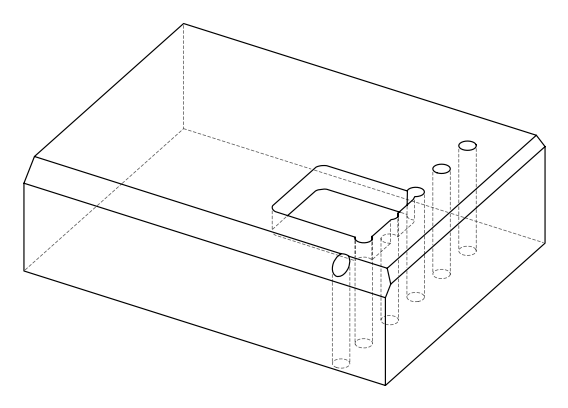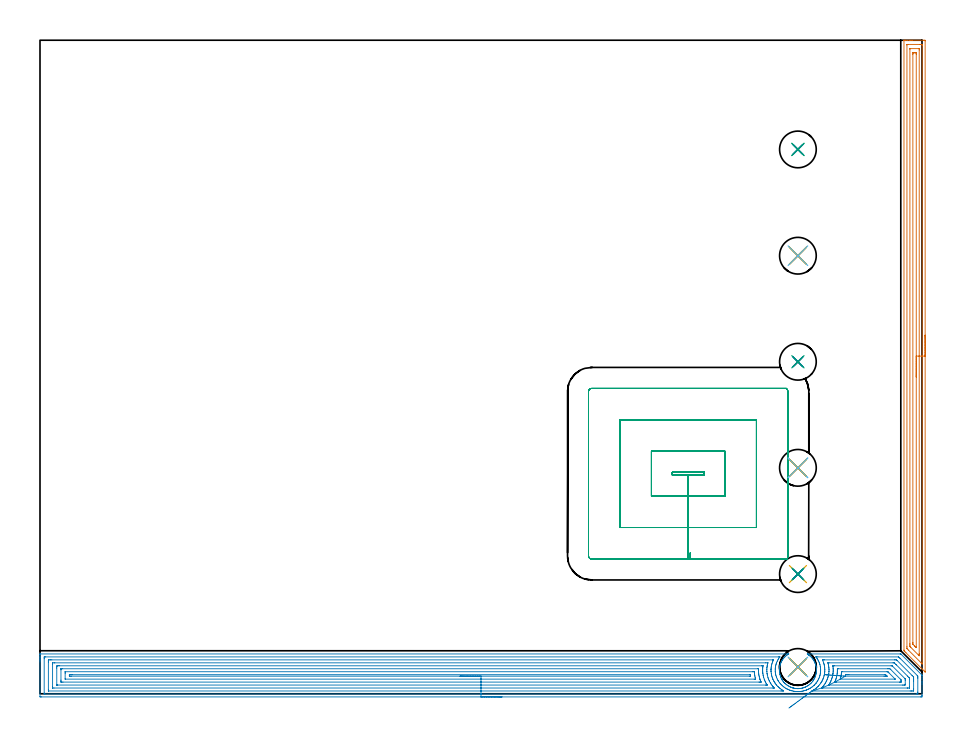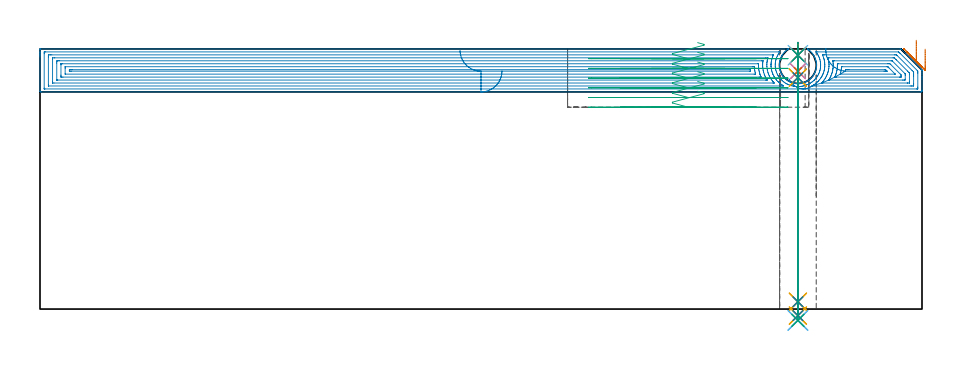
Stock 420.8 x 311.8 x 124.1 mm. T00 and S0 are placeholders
(PLAN: 27 operations, 20 tool changes, 53.7 min)
(1 AREA_MILL | FG_CHAMFER_SURFACE | UGT0205_001 | 9.71 min | 15663 mm3)
(2 AREA_MILL_1 | FG_CHAMFER_SURFACE_1 | UGT0205_001 | 26.56 min | 87676 mm3)
(3 MILL_OPEN_POCKET | POCKET_OPEN | UGT0201_136 | Follow Part, ap 5, ae 75% | 10.06 min | 321512 mm3)
(4 SPOT_DRILL | STEP1HOLE | NXT0321_9005460120000 | 0.05 min | 8 mm3)
(5 SPOT_DRILL_1 | STEP1HOLE_1 | NXT0321_9005460120000 | 0.05 min | 83 mm3)
(6 SPOT_DRILL_2 | STEP1HOLE_2 | NXT0321_9005460120000 | 0.05 min | 16 mm3)
(7 SPOT_DRILL_3 | STEP1HOLE_3 | NXT0321_9005460120000 | 0.05 min | 163 mm3)
(8 SPOT_DRILL_4 | STEP1HOLE_4 | NXT0321_9005460120000 | 0.05 min | 197 mm3)
(9 SPOT_DRILL_5 | STEP1HOLE_5 | NXT0321_9005460120000 | 0.05 min | 167 mm3)
(10 DRILL_BLIND_HOLE_INTO_CENTER | STEP1HOLE | UGT0301_191 | 0.05 min | 90 mm3)
(11 GUN_DRILL_THROUGH_HOLE | STEP1HOLE | UGT0307_003 | 0.6 min | 4380 mm3)
(12 SPADE_DRILL_TO_ENLARGE_THROUGH_HOLE | STEP1HOLE | UGT0306_008 | 0.53 min | 23584 mm3)
(13 DRILL_BLIND_HOLE_INTO_CENTER_1 | STEP1HOLE_1 | UGT0301_191 | 0.05 min | 73 mm3)
(14 GUN_DRILL_THROUGH_HOLE_1 | STEP1HOLE_1 | UGT0307_003 | 0.6 min | 3901 mm3)
(15 SPADE_DRILL_TO_ENLARGE_THROUGH_HOLE_1 | STEP1HOLE_1 | UGT0306_008 | 0.53 min | 22471 mm3)
(16 DRILL_BLIND_HOLE_INTO_CENTER_2 | STEP1HOLE_2 | UGT0301_191 | 0.05 min | 0 mm3)
(17 GUN_DRILL_THROUGH_HOLE_2 | STEP1HOLE_2 | UGT0307_003 | 0.6 min | 3655 mm3)
(18 SPADE_DRILL_TO_ENLARGE_THROUGH_HOLE_2 | STEP1HOLE_2 | UGT0306_008 | 0.53 min | 20428 mm3)
(19 DRILL_BLIND_HOLE_INTO_CENTER_3 | STEP1HOLE_3 | UGT0301_191 | 0.05 min | 276 mm3)
(20 GUN_DRILL_THROUGH_HOLE_3 | STEP1HOLE_3 | UGT0307_003 | 0.6 min | 4365 mm3)
(21 SPADE_DRILL_TO_ENLARGE_THROUGH_HOLE_3 | STEP1HOLE_3 | UGT0306_008 | 0.53 min | 23784 mm3)
(22 DRILL_BLIND_HOLE_INTO_CENTER_4 | STEP1HOLE_4 | UGT0301_191 | 0.05 min | 275 mm3)
(23 GUN_DRILL_THROUGH_HOLE_4 | STEP1HOLE_4 | UGT0307_003 | 0.6 min | 4363 mm3)
(24 SPADE_DRILL_TO_ENLARGE_THROUGH_HOLE_4 | STEP1HOLE_4 | UGT0306_008 | 0.53 min | 24963 mm3)
(25 DRILL_BLIND_HOLE_INTO_CENTER_5 | STEP1HOLE_5 | UGT0301_191 | 0.05 min | 276 mm3)
(26 GUN_DRILL_THROUGH_HOLE_5 | STEP1HOLE_5 | UGT0307_003 | 0.6 min | 4384 mm3)
(27 SPADE_DRILL_TO_ENLARGE_THROUGH_HOLE_5 | STEP1HOLE_5 | UGT0306_008 | 0.53 min | 24935 mm3)
(TOOL UGT0205_001 | Chamfer Mill 20 x 3 x 45 deg. | D20 FL50 Z2)
(TOOL UGT0201_136 | Carbide End Mill 20.0 | D20 FL30 Z4)
(TOOL NXT0321_9005460120000 | NC Spot Drill, 142deg, 12mm, Carbide, Uncoated | D12 PA142 FL30 Z2)
(TOOL UGT0301_191 | Twist Drill 7.1 mm | D7.1 PA118 FL66 Z2)
(TOOL UGT0307_003 | Gun Drill 7 mm | D7 PA130 FL24 Z1)
(TOOL UGT0306_008 | Spade Drill 17.5mm | D17.5 PA132 FL10 Z2)
(OP 1 AREA_MILL)
G17 G21 G94 G90
T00 M6
G54
G17 G0 G90 X422.3 Y171.1 S1061 M3
G43 Z134.1 H0
Z124.
G94 G1 Y171.062 Z123.128 F250.
Y170.948 Z122.264
Y170.759 Z121.412
Y170.497 Z120.58
Y170.163 Z119.774
Y169.76 Z119.
Y169.292 Z118.264
Y168.761 Z117.572
Y168.171 Z116.929
Y167.528 Z116.34
Y166.836 Z115.809
Y166.1 Z115.34
Y165.326 Z114.937
Y164.52 Z114.603
Y163.688 Z114.341
Y162.837 Z114.152
Y161.972 Z114.038
Y161.1 Z114.
Y10.525
X422.295 Y10.423 Z114.003
X422.293 Y10.418 Z114.005
X422.277 Y10.423 Z114.021
X420.844 Y11.856 Z115.455
X413.09 Y19.609 Z123.208
X413.046 Y19.654 Z123.253
X412.837 Y19.863 Z123.462
X412.338 Y20.361 Z123.958
X412.205 Y20.497 Z124.091
X412.2 Y20.845 Z124.1
X412.202 Y311.627 Z124.098
X412.2 Y311.711 Z124.095
X412.207 Y311.79 Z124.084
X412.235 Y311.797 Z124.056
X412.256 Y311.8 Z124.035
X412.651 Z123.649
X413. Z123.299
X413.684 Z122.611
X414.917 Z121.38
X415.467 Z120.828
X416.084 Z120.212
X421.708 Z114.59
X421.984 Y311.798 Z114.313
X422.292 Y311.79 Z114.006
X422.299 Y311.482 Z113.999
X422.3 Y161.1 Z114.
X420.886 Z115.414
Y14.522
X420.885 Y14.452 Z115.415
X420.881 Y14.313 Z115.419
X420.879 Y14.282 Z115.421
X420.877 Y14.283 Z115.423
X420.854 Y14.3 Z115.446
X420.816 Y14.335 Z115.484
X414.305 Y20.845 Z121.995
X413.684 Y21.474 Z122.616
X413.623 Y21.539 Z122.677
X413.617 Y21.669 Z122.683
X413.615 Y21.738 Z122.685
Y21.808
X413.614 Y22.632 Z122.686
X413.617 Y309.531 Z122.683
X413.619 Y309.666 Z122.681
X413.623 Y309.755 Z122.677
X413.627 Y309.792 Z122.673
X413.634 Y309.793 Z122.666
X413.684 Y309.796 Z122.616
X414.172 Y309.8 Z122.128
X419.925 Z116.375
X420.414 Y309.798 Z115.886
X420.816 Y309.792 Z115.484
X420.867 Y309.79 Z115.433
X420.879 Y309.604 Z115.421
X420.884 Y309.465 Z115.416
X420.885 Y309.395 Z115.415
X420.886 Y161.1 Z115.414
X419.471 Z116.829
Y19.058
X419.47 Y18.62 Z116.83
X419.466 Y18.165 Z116.834
X419.465 Y18.148 Z116.835
X419.44 Y18.165 Z116.86
X419.033 Y18.567 Z117.267
X415.467 Y22.133 Z120.833
X415.219 Y22.384 Z121.081
X415.095 Y22.512 Z121.205
X415.037 Y22.574 Z121.263
X415.035 Y22.632 Z121.265
X415.031 Y23.069 Z121.269
X415.029 Y23.525 Z121.271
X415.028 Y23.964 Z121.272
X415.031 Y307.609 Z121.269
X415.033 Y307.718 Z121.267
X415.035 Y307.771 Z121.265
X415.037 Y307.79 Z121.263
X415.085 Y307.793 Z121.215
X415.277 Y307.799 Z121.023
X419.224 Z117.076
X419.351 Y307.796 Z116.949
X419.452 Y307.79 Z116.848
X419.466 Y307.786 Z116.834
X419.468 Y307.779 Z116.832
X419.47 Y307.755 Z116.83
X419.471 Y307.609 Z116.829
X419.472 Y307.169 Z116.828
X419.471 Y161.1 Z116.829
X418.057 Z118.243
Y22.278
X418.055 Y22.101 Z118.245
X418.053 Y22.015 Z118.247
X418.052 Y22.009 Z118.248
X418.038 Y22.018 Z118.262
X418.003 Y22.05 Z118.297
X417.417 Y22.632 Z118.883
X417.25 Y22.8 Z119.05
X416.534 Y23.525 Z119.766
X416.45 Y23.631 Z119.85
X416.447 Y23.728 Z119.853
X416.445 Y23.93 Z119.855
X416.443 Y24.334 Z119.857
Y24.418
X416.445 Y304.929 Z119.855
X416.45 Y305.73 Z119.85
X416.451 Y305.781 Z119.849
X416.49 Y305.79 Z119.81
X416.598 Y305.794 Z119.702
X416.815 Y305.798 Z119.485
X417.272 Y305.8 Z119.028
X417.694 Y305.798 Z118.606
X417.905 Y305.794 Z118.395
X418.01 Y305.79 Z118.29
X418.051 Y305.785 Z118.249
X418.057 Y304.929 Z118.243
Y161.1
Y160.229 Z118.281
Y159.364 Z118.395
Y158.512 Z118.583
Y157.68 Z118.846
Y156.874 Z119.18
Y156.1 Z119.582
Y155.364 Z120.051
Y154.672 Z120.582
Y154.029 Z121.172
Y153.44 Z121.815
Y152.909 Z122.507
Y152.44 Z123.243
Y152.037 Z124.017
Y151.703 Z124.823
Y151.441 Z125.655
Y151.252 Z126.506
Y151.138 Z127.371
Y151.1 Z128.243
G0 Z134.1
M5
M2
(OP 2 AREA_MILL_1)
G17 G21 G94 G90
T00 M6
G54
G17 G0 G90 X220.4 Y-1.5 S1061 M3
G43 Z134.1 H0
Z113.6
G94 G1 X220.362 Z112.728 F250.
X220.248 Z111.863
X220.059 Z111.012
X219.797 Z110.18
X219.463 Z109.374
X219.06 Z108.6
X218.591 Z107.864
X218.06 Z107.172
X217.471 Z106.529
X216.828 Z105.94
X216.136 Z105.408
X215.4 Z104.94
X214.626 Z104.537
X213.82 Z104.203
X212.988 Z103.941
X212.136 Z103.752
X211.272 Z103.638
X210.4 Z103.6
X0.609
X0.225 Y-1.496 Z103.603
X0.01 Y-1.492 Z103.606
X0. Y-1.272 Z103.825
Y15.23 Z120.325
Y15.834 Z120.929
Y16.397 Z121.494
Y16.72 Z121.816
Y17.282 Z122.378
Y17.606 Z122.7
Y18.629 Z123.728
X0.008 Y18.977 Z124.068
X0.01 Y18.997 Z124.088
X0.163 Y19. Z124.1
X356.807
X357.181 Y18.996 Z124.096
X357.212 Y18.994 Z124.094
X357.005 Y18.862 Z123.962
X356.637 Y18.625 Z123.725
X356.291 Y18.377 Z123.477
X356.043 Y18.184 Z123.284
X355.695 Y17.888 Z122.988
X355.392 Y17.6 Z122.7
X355.103 Y17.302 Z122.402
X354.8 Y16.959 Z122.059
X354.392 Y16.421 Z121.521
X354.14 Y16.05 Z121.15
X353.906 Y15.672 Z120.772
X353.835 Y15.539 Z120.639
X353.618 Y15.102 Z120.202
X353.42 Y14.658 Z119.758
X353.253 Y14.219 Z119.319
X353.109 Y13.776 Z118.876
X353.012 Y13.431 Z118.531
X352.903 Y12.895 Z117.995
X352.833 Y12.455 Z117.555
X352.786 Y12.013 Z117.113
X352.762 Y11.572 Z116.672
X352.759 Y11.132 Z116.232
X352.779 Y10.69 Z115.79
X352.825 Y10.25 Z115.35
X352.971 Y9.368 Z114.468
X353.012 Y9.169 Z114.269
X353.219 Y8.487 Z113.587
X353.378 Y8.043 Z113.143
X353.564 Y7.605 Z112.705
X353.663 Y7.402 Z112.502
X353.729 Y7.265 Z112.363
X353.88 Y6.979 Z112.075
X353.906 Y6.929 Z112.026
X354.03 Y6.725 Z111.823
X354.129 Y6.574 Z111.674
X354.144 Y6.551 Z111.65
X354.155 Y6.536 Z111.633
X354.167 Y6.517 Z111.615
X354.201 Y6.464 Z111.564
X354.324 Y6.279 Z111.376
X354.459 Y6.093 Z111.189
X354.575 Y5.931 Z111.029
X354.639 Y5.843 Z110.942
X354.764 Y5.684 Z110.784
X354.8 Y5.639 Z110.739
X355.022 Y5.391 Z110.491
X355.108 Y5.295 Z110.394
X355.193 Y5.208 Z110.304
X355.429 Y4.962 Z110.059
X355.617 Y4.787 Z109.883
X355.695 Y4.714 Z109.811
X356.086 Y4.388 Z109.487
X356.488 Y4.08 Z109.178
X356.589 Y4.01 Z109.109
X356.749 Y3.908 Z109.008
X357.031 Y3.73 Z108.83
X357.483 Y3.475 Z108.573
X357.7 Y3.37 Z108.466
X358.047 Y3.198 Z108.297
X358.211 Y3.128 Z108.227
X358.327 Y3.082 Z108.182
X358.377 Y3.062 Z108.162
X358.643 Y2.969 Z108.068
X358.822 Y2.907 Z108.005
X359.039 Y2.842 Z107.937
X359.259 Y2.772 Z107.872
X359.271 Y2.769 Z107.869
X359.485 Y2.719 Z107.812
X359.717 Y2.661 Z107.757
X359.969 Y2.612 Z107.709
X360.165 Y2.574 Z107.672
X360.612 Y2.512 Z107.611
X360.911 Y2.485 Z107.584
X361.059 Y2.472 Z107.57
X361.271 Y2.463 Z107.56
X361.31 Y2.461 Z107.558
X361.394 Y2.459 Z107.552
X361.442 Y2.46 Z107.549
X361.661 Z107.547
X361.835 Y2.457 Z107.553
X361.953 Y2.462 Z107.557
X362.163 Y2.48 Z107.571
X362.401 Y2.496 Z107.592
X362.709 Y2.531 Z107.629
X362.847 Y2.547 Z107.645
X362.873 Y2.551 Z107.65
X363.056 Y2.584 Z107.678
X363.295 Y2.623 Z107.721
X363.719 Y2.715 Z107.815
X363.742 Y2.72 Z107.82
X364.19 Y2.845 Z107.945
X364.395 Y2.917 Z108.01
X364.607 Y2.987 Z108.082
X364.636 Y2.996 Z108.092
X364.842 Y3.078 Z108.173
X365.006 Y3.141 Z108.239
X365.151 Y3.198 Z108.297
X365.53 Y3.378 Z108.477
X365.734 Y3.489 Z108.586
X365.981 Y3.621 Z108.72
X366.424 Y3.886 Z108.986
X366.707 Y4.079 Z109.179
X367.017 Y4.322 Z109.42
X367.153 Y4.427 Z109.526
X367.318 Y4.556 Z109.655
X367.765 Y4.961 Z110.06
X367.966 Y5.17 Z110.269
X368.212 Y5.425 Z110.525
X368.558 Y5.843 Z110.942
X368.744 Y6.093 Z111.191
X368.841 Y6.224 Z111.323
X369.106 Y6.615 Z111.714
X369.171 Y6.724 Z111.824
X369.413 Y7.161 Z112.261
X369.634 Y7.605 Z112.705
X369.822 Y8.043 Z113.143
X369.989 Y8.487 Z113.587
X370. Y8.52 Z113.62
X370.225 Y9.368 Z114.468
X370.315 Y9.808 Z114.908
X370.379 Y10.25 Z115.35
X370.421 Y10.69 Z115.79
X370.441 Y11.132 Z116.232
X370.438 Y11.573 Z116.673
X370.414 Y12.013 Z117.113
X370.367 Y12.455 Z117.555
X370.298 Y12.895 Z117.995
X370.206 Y13.337 Z118.437
X370.092 Y13.776 Z118.876
X370. Y14.08 Z119.18
X369.896 Y14.37 Z119.47
X369.782 Y14.658 Z119.758
X369.582 Y15.102 Z120.202
X369.359 Y15.539 Z120.639
X369.106 Y15.985 Z121.085
X368.962 Y16.204 Z121.304
X368.812 Y16.421 Z121.521
X368.52 Y16.804 Z121.904
X368.212 Y17.178 Z122.278
X368.099 Y17.302 Z122.402
X367.716 Y17.684 Z122.784
X367.318 Y18.05 Z123.15
X367.16 Y18.184 Z123.284
X366.871 Y18.407 Z123.507
X366.774 Y18.478 Z123.578
X366.647 Y18.566 Z123.666
X366.424 Y18.717 Z123.817
X366.395 Y18.735 Z123.835
X366.181 Y18.871 Z123.971
X366.11 Y18.92 Z124.018
X366.079 Y18.943 Z124.04
X366.086 Y18.995 Z124.091
X366.181 Y19. Z124.1
X410.371
X410.695 Y18.998 Z124.086
X410.758 Y18.943 Z124.042
X420.656 Y9.045 Z114.142
X420.786 Y8.914 Z114.011
X420.799 Y8.895 Z113.991
X420.8 Y8.729 Z113.828
Y8.581 Z113.681
Y7.625 Z112.725
Y6.979 Z112.075
Y5.77 Z110.867
Y5.208 Z110.302
Y4.603 Z109.699
Y-0.71 Z104.387
X420.797 Y-0.991 Z104.106
X420.791 Y-1.492 Z103.606
X420.698 Y-1.494 Z103.604
X420.191 Y-1.5 Z103.6
X210.4
Y-0.086 Z105.014
X2.395
X2.173 Y-0.085 Z105.015
X2.072 Y-0.083 Z105.017
X2.024 Y-0.079 Z105.021
X2.01 Y-0.077 Z105.023
X2.008 Y-0.06 Z105.04
X2.003 Y0.044 Z105.144
X2. Y0.286 Z105.386
X2.001 Y16.72 Z121.82
X2.002 Y17.109 Z122.209
X2.01 Y17.503 Z122.603
X2.022 Y17.579 Z122.679
X2.068 Y17.581 Z122.681
X2.177 Y17.584 Z122.684
X2.395 Y17.586 Z122.686
X2.415
X352.364
X352.766 Y17.582 Z122.682
X352.965 Y17.579 Z122.679
X352.988 Y17.575 Z122.675
X352.979 Y17.558 Z122.658
X352.957 Y17.526 Z122.626
X352.363 Y16.7 Z121.8
X352.343 Y16.671 Z121.771
X352.031 Y16.145 Z121.245
X351.872 Y15.834 Z120.934
X351.733 Y15.554 Z120.654
X351.451 Y14.925 Z120.025
X351.23 Y14.282 Z119.382
X351.161 Y14.063 Z119.163
X351.034 Y13.591 Z118.691
X350.95 Y13.178 Z118.278
X350.893 Y12.846 Z117.946
X350.82 Y12.292 Z117.392
X350.797 Y12.055 Z117.155
X350.771 Y11.407 Z116.507
X350.784 Y10.745 Z115.845
X350.799 Y10.521 Z115.621
X350.825 Y10.256 Z115.356
X350.921 Y9.636 Z114.736
X350.994 Y9.203 Z114.303
X351.104 Y8.75 Z113.85
X351.342 Y7.972 Z113.072
X351.38 Y7.864 Z112.964
X351.451 Y7.672 Z112.772
X351.764 Y6.979 Z112.079
X352.081 Y6.354 Z111.454
X352.244 Y6.093 Z111.193
X352.343 Y5.94 Z111.04
X352.862 Y5.208 Z110.308
X353.236 Y4.755 Z109.855
X353.636 Y4.322 Z109.422
X354.129 Y3.843 Z108.943
X354.619 Y3.437 Z108.537
X355.022 Y3.128 Z108.228
X355.368 Y2.893 Z107.993
X355.914 Y2.551 Z107.651
X356.309 Y2.338 Z107.438
X356.53 Y2.226 Z107.326
X356.807 Y2.089 Z107.189
X356.98 Y2.009 Z107.109
X357.101 Y1.957 Z107.057
X357.7 Y1.722 Z106.822
X357.724 Y1.713 Z106.813
X357.863 Y1.666 Z106.766
X358.593 Y1.446 Z106.546
X358.888 Y1.373 Z106.473
X359.485 Y1.245 Z106.345
X359.992 Y1.163 Z106.263
X360.378 Y1.114 Z106.214
X360.984 Y1.065 Z106.165
X361.271 Y1.051 Z106.151
X361.893 Y1.048 Z106.148
X362.163 Y1.06 Z106.16
X362.728 Y1.106 Z106.206
X363.056 Y1.144 Z106.244
X363.514 Y1.212 Z106.312
X363.949 Y1.292 Z106.392
X364.257 Y1.36 Z106.46
X364.842 Y1.513 Z106.613
X364.961 Y1.547 Z106.647
X365.334 Y1.666 Z106.766
X365.673 Y1.787 Z106.887
X365.734 Y1.811 Z106.911
X366.26 Y2.029 Z107.129
X366.627 Y2.203 Z107.303
X366.857 Y2.323 Z107.423
X367.275 Y2.551 Z107.651
X367.52 Y2.698 Z107.798
X367.973 Y2.987 Z108.087
X368.413 Y3.307 Z108.407
X368.486 Y3.363 Z108.463
X368.578 Y3.437 Z108.537
X368.972 Y3.767 Z108.867
X369.305 Y4.064 Z109.164
X369.437 Y4.192 Z109.292
X369.564 Y4.322 Z109.422
X369.868 Y4.645 Z109.745
X370.198 Y5.026 Z110.126
X370.279 Y5.127 Z110.227
X370.34 Y5.208 Z110.308
X370.654 Y5.641 Z110.741
X370.958 Y6.093 Z111.193
X371.009 Y6.174 Z111.274
X371.091 Y6.314 Z111.414
X371.32 Y6.752 Z111.852
X371.432 Y6.979 Z112.079
X371.606 Y7.354 Z112.454
X371.818 Y7.864 Z112.964
X371.864 Y7.983 Z113.083
X371.983 Y8.329 Z113.429
X372.072 Y8.663 Z113.763
X372.093 Y8.75 Z113.85
X372.239 Y9.382 Z114.482
X372.29 Y9.636 Z114.736
X372.364 Y10.144 Z115.244
X372.399 Y10.521 Z115.621
X372.424 Y10.969 Z116.069
X372.429 Y11.407 Z116.507
X372.414 Y11.865 Z116.965
X372.38 Y12.292 Z117.392
X372.309 Y12.855 Z117.955
X372.251 Y13.178 Z118.278
X372.072 Y13.976 Z119.076
X372.047 Y14.063 Z119.163
X371.983 Y14.28 Z119.38
X371.733 Y14.949 Z120.049
X371.555 Y15.374 Z120.474
X371.329 Y15.834 Z120.934
X371.248 Y15.991 Z121.091
X371.091 Y16.279 Z121.379
X370.818 Y16.72 Z121.82
X370.568 Y17.083 Z122.183
X370.198 Y17.578 Z122.678
Y17.581 Z122.681
X370.22 Y17.583 Z122.683
X371.091 Y17.586 Z122.686
X409.498 Y17.585 Z122.685
X409.607 Y17.581 Z122.681
X409.656 Y17.579 Z122.679
X409.869 Y17.372 Z122.472
X410.207 Y17.041 Z122.141
X410.371 Y16.88 Z121.98
X410.53 Y16.72 Z121.82
X418.499 Y8.75 Z113.85
X418.591 Y8.655 Z113.755
X418.767 Y8.471 Z113.571
X418.79 Y8.368 Z113.468
X418.796 Y7.864 Z112.964
X418.8 Y7.473 Z112.573
X418.799 Y0.78 Z105.88
X418.798 Y0.391 Z105.491
X418.79 Y-0.003 Z105.097
X418.778 Y-0.079 Z105.021
X418.732 Y-0.081 Z105.019
X418.623 Y-0.084 Z105.016
X418.405 Y-0.086 Z105.014
X418.385
X210.4
Y1.328 Z106.428
X4.18 Y1.329 Z106.429
X4.067 Y1.331 Z106.431
X4.027 Y1.333 Z106.433
X4.012 Y1.334 Z106.434
X4.009 Y1.368 Z106.468
X4.004 Y1.487 Z106.587
X4.001 Y1.666 Z106.766
X4. Y1.844 Z106.944
Y15.127 Z120.227
X4.003 Y15.834 Z120.934
X4.006 Y16.007 Z121.107
X4.02 Y16.164 Z121.264
X4.18 Y16.166 Z121.266
X4.734 Y16.17 Z121.27
X5.073 Y16.171 Z121.271
X5.626
X349.665
X349.778 Y16.17 Z121.27
X349.868 Y16.167 Z121.267
X349.886 Y16.166 Z121.266
X349.865 Y16.104 Z121.204
X349.817 Y15.987 Z121.087
X349.753 Y15.834 Z120.934
X349.665 Y15.632 Z120.732
X349.472 Y15.14 Z120.24
X349.403 Y14.949 Z120.049
X349.244 Y14.481 Z119.581
X349.125 Y14.063 Z119.163
X349.053 Y13.785 Z118.885
X348.931 Y13.178 Z118.278
X348.907 Y13.044 Z118.144
X348.807 Y12.292 Z117.392
X348.804 Y12.261 Z117.361
X348.773 Y11.713 Z116.813
X348.761 Y11.418 Z116.518
Y11.407 Z116.507
X348.773 Y10.876 Z115.976
X348.789 Y10.521 Z115.621
X348.791 Y10.503 Z115.603
X348.905 Y9.636 Z114.736
X348.927 Y9.482 Z114.582
X349. Y9.086 Z114.186
X349.075 Y8.75 Z113.85
X349.177 Y8.349 Z113.449
X349.334 Y7.864 Z112.964
X349.443 Y7.538 Z112.638
X349.654 Y6.99 Z112.09
X349.665 Y6.964 Z112.064
X349.95 Y6.369 Z111.469
X350.093 Y6.093 Z111.193
X350.256 Y5.788 Z110.888
X350.558 Y5.301 Z110.401
X350.621 Y5.208 Z110.308
X350.762 Y5.005 Z110.105
X351.148 Y4.48 Z109.58
X351.274 Y4.322 Z109.422
X351.451 Y4.111 Z109.211
X352.074 Y3.437 Z108.537
X352.343 Y3.174 Z108.274
X352.671 Y2.873 Z107.973
X353.056 Y2.551 Z107.651
X353.236 Y2.409 Z107.509
X353.81 Y1.982 Z107.082
X354.129 Y1.774 Z106.874
X354.295 Y1.666 Z106.766
X354.784 Y1.335 Z106.435
X354.466 Y1.331 Z106.431
X354.129 Y1.33 Z106.43
X353.576 Y1.329 Z106.429
X210.4 Y1.328 Z106.428
Y2.743 Z107.843
X6.665
X6.101 Y2.748 Z107.848
X6.04 Y2.75 Z107.85
X6.01 Y2.756 Z107.856
X6.008 Y2.801 Z107.901
X6.004 Y3.001 Z108.101
X6. Y3.402 Z108.502
Y14.063 Z119.163
X6.004 Y14.489 Z119.589
X6.008 Y14.702 Z119.802
X6.01 Y14.748 Z119.848
X6.06 Y14.751 Z119.851
X6.162 Y14.754 Z119.854
X6.858 Y14.757 Z119.857
X7.052
X346.288
X346.987 Y14.756 Z119.856
X347.184 Y14.754 Z119.854
X347.248 Y14.75 Z119.85
X347.261 Y14.745 Z119.845
Y14.739 Z119.839
X347.251 Y14.687 Z119.787
X347.086 Y14.063 Z119.163
X347.066 Y13.985 Z119.085
X346.987 Y13.593 Z118.693
X346.923 Y13.241 Z118.341
X346.914 Y13.178 Z118.278
X346.824 Y12.454 Z117.554
X346.811 Y12.292 Z117.392
X346.774 Y11.618 Z116.718
X346.771 Y11.407 Z116.507
X346.784 Y10.722 Z115.822
X346.798 Y10.521 Z115.621
X346.881 Y9.74 Z114.84
X346.896 Y9.636 Z114.736
X346.987 Y9.023 Z114.123
X347.043 Y8.75 Z113.85
X347.058 Y8.68 Z113.78
X347.285 Y7.864 Z112.964
X347.417 Y7.438 Z112.538
X347.589 Y6.979 Z112.079
X347.88 Y6.277 Z111.377
X347.964 Y6.093 Z111.193
X348.037 Y5.938 Z111.038
X348.432 Y5.208 Z110.308
X348.773 Y4.67 Z109.77
X349.017 Y4.322 Z109.422
X349.29 Y3.944 Z109.044
X349.665 Y3.458 Z108.558
X349.683 Y3.437 Z108.537
X349.771 Y3.332 Z108.432
X350.034 Y3.034 Z108.134
X350.284 Y2.747 Z107.847
X350.276
X350.19 Y2.745 Z107.845
X350.015 Y2.743 Z107.843
X349.665
X210.4
Y4.157 Z109.257
X8.477
X8.144 Y4.16 Z109.26
X8.049 Y4.163 Z109.263
X8.009 Y4.166 Z109.266
X8.007 Y4.176 Z109.276
X8.003 Y4.231 Z109.331
X8.001 Y4.322 Z109.422
X8. Y12.292 Z117.392
X8.001 Y12.929 Z118.029
X8.006 Y13.178 Z118.278
X8.01 Y13.331 Z118.431
X8.311 Y13.338 Z118.438
X8.479 Y13.342 Z118.442
X8.644 Y13.343 Z118.443
X9.37
X344.309
X344.476 Y13.342 Z118.442
X344.809 Y13.338 Z118.438
X344.901 Y13.336 Z118.436
X344.914 Y13.329 Z118.429
X344.915 Y13.318 Z118.418
X344.912 Y13.264 Z118.364
X344.903 Y13.178 Z118.278
X344.842 Y12.649 Z117.749
X344.811 Y12.292 Z117.392
X344.783 Y11.821 Z116.921
X344.771 Y11.407 Z116.507
X344.778 Y10.941 Z116.041
X344.797 Y10.521 Z115.621
X344.848 Y9.986 Z115.086
X344.894 Y9.636 Z114.736
X344.99 Y8.96 Z114.06
X345.031 Y8.75 Z113.85
X345.202 Y8.006 Z113.106
X345.24 Y7.864 Z112.964
X345.254 Y7.812 Z112.912
X345.524 Y6.979 Z112.079
X345.707 Y6.477 Z111.577
X345.873 Y6.093 Z111.193
X346.094 Y5.592 Z110.692
X346.291 Y5.208 Z110.308
X346.503 Y4.802 Z109.902
X346.795 Y4.322 Z109.422
X346.851 Y4.227 Z109.327
X346.881 Y4.174 Z109.274
X346.884 Y4.167 Z109.267
X346.855 Y4.164 Z109.264
X346.761 Y4.161 Z109.261
X346.428 Y4.157 Z109.257
X346.261
X210.4
Y5.571 Z110.671
X10.955 Y5.572 Z110.672
X10.429 Y5.574 Z110.674
X10.056 Y5.578 Z110.678
X10.01 Y5.583 Z110.683
X10.004 Y5.629 Z110.729
X10.001 Y6.093 Z111.193
X10. Y6.519 Z111.619
Y11.407 Z116.507
X10.002 Y11.83 Z116.93
X10.007 Y11.893 Z116.993
X10.011 Y11.922 Z117.022
X10.035 Y11.924 Z117.024
X10.166 Y11.926 Z117.026
X10.429 Y11.928 Z117.028
X10.796 Y11.929 Z117.029
X342.523 Y11.928 Z117.028
X342.699 Y11.927 Z117.027
X342.761 Y11.924 Z117.024
X342.77 Y11.923 Z117.023
X342.773 Y11.891 Z116.991
X342.774 Y11.825 Z116.925
X342.772 Y11.651 Z116.751
X342.77 Y11.407 Z116.507
X342.771 Y11.161 Z116.261
X342.796 Y10.521 Z115.621
X342.818 Y10.229 Z115.329
X342.887 Y9.636 Z114.736
X342.939 Y9.223 Z114.323
X343.016 Y8.75 Z113.85
X343.146 Y8.133 Z113.233
X343.217 Y7.864 Z112.964
X343.416 Y7.139 Z112.239
X343.466 Y6.979 Z112.079
X343.49 Y6.906 Z112.006
X343.789 Y6.093 Z111.193
X343.879 Y5.866 Z110.966
X343.944 Y5.698 Z110.798
X343.984 Y5.591 Z110.691
X343.986 Y5.577 Z110.677
X343.976 Y5.575 Z110.675
X343.941 Y5.573 Z110.673
X343.416 Y5.571 Z110.671
X343.05
X210.4
Y6.985 Z112.085
X12.208 Y6.986 Z112.086
X12.01 Y6.994 Z112.094
X12.003 Y7.055 Z112.155
X12.001 Y7.074 Z112.174
X12. Y9.848 Z114.948
X12.003 Y10.061 Z115.161
X12.01 Y10.487 Z115.587
X12.016 Y10.509 Z115.609
X12.022 Y10.511 Z115.611
X12.049 Y10.513 Z115.613
X12.104 Y10.514 Z115.614
X12.215 Y10.515 Z115.615
X339.845
X340.738 Y10.513 Z115.613
X340.747 Y10.512 Z115.612
X340.777 Y10.49 Z115.59
X340.784 Y10.475 Z115.575
X340.875 Y9.636 Z114.736
X340.893 Y9.482 Z114.582
X341.005 Y8.75 Z113.85
X341.058 Y8.433 Z113.533
X341.188 Y7.864 Z112.964
X341.331 Y7.276 Z112.376
X341.391 Y6.992 Z112.092
X341.181 Y6.99 Z112.09
X340.738 Y6.985 Z112.085
X210.4
Y8.4 Z113.5
X14.893
X14.351 Y8.402 Z113.502
X14. Y8.407 Z113.507
Y8.75 Z113.85
Y9.093 Z114.193
X14.541 Y9.099 Z114.199
X14.893 Y9.1 Z114.2
X15.432
X338.776
X338.864 Y9.099 Z114.199
X338.907 Y9.097 Z114.197
X338.921 Y9.095 Z114.195
X338.953 Y8.973 Z114.073
X338.99 Y8.713 Z113.813
X338.997 Y8.661 Z113.761
X339.03 Y8.406 Z113.506
X338.953 Y8.404 Z113.504
X338.413 Y8.4 Z113.5
X210.4
X209.528 Z113.538
X208.663 Z113.651
X207.812 Z113.84
X206.98 Z114.103
X206.174 Z114.436
X205.4 Z114.839
X204.664 Z115.308
X203.972 Z115.839
X203.329 Z116.428
X202.74 Z117.072
X202.208 Z117.764
X201.74 Z118.5
X201.337 Z119.273
X201.003 Z120.079
X200.741 Z120.911
X200.552 Z121.763
X200.438 Z122.628
X200.4 Z123.5
G0 Z134.1
X357.329 Y-6.802
Z109.928
G1 X357.713 Y-6.518 Z109.198
X358.147 Y-6.198 Z108.513
X358.628 Y-5.843 Z107.877
X359.151 Y-5.457 Z107.295
X359.713 Y-5.042 Z106.773
X360.31 Y-4.602 Z106.313
X360.936 Y-4.14 Z105.92
X361.588 Y-3.659 Z105.596
X362.26 Y-3.163 Z105.344
X362.947 Y-2.656 Z105.165
X363.644 Y-2.141 Z105.062
X364.346 Y-1.624 Z105.035
X365.047 Y-1.106 Z105.083
X365.741 Y-0.594 Z105.208
X366.425 Y-0.089 Z105.407
X367.092 Y0.403 Z105.679
X367.737 Y0.879 Z106.023
X368.355 Y1.335 Z106.435
X368.389 Y1.36 Z106.46
X368.413 Y1.376 Z106.476
X368.594 Y1.485 Z106.585
X368.893 Y1.666 Z106.766
X369.144 Y1.826 Z106.926
X369.305 Y1.933 Z107.033
X370.141 Y2.551 Z107.651
X370.173 Y2.576 Z107.676
X370.198 Y2.596 Z107.696
X370.65 Y2.988 Z108.088
X371.091 Y3.39 Z108.49
X371.114 Y3.414 Z108.514
X371.136 Y3.437 Z108.537
X371.544 Y3.873 Z108.973
X371.934 Y4.322 Z109.422
X371.956 Y4.349 Z109.449
X371.983 Y4.383 Z109.483
X372.334 Y4.86 Z109.96
X372.578 Y5.208 Z110.308
X372.698 Y5.385 Z110.485
X372.876 Y5.665 Z110.765
X373.029 Y5.942 Z111.042
X373.108 Y6.093 Z111.193
X373.329 Y6.53 Z111.63
X373.535 Y6.979 Z112.079
X373.606 Y7.14 Z112.24
X373.769 Y7.536 Z112.636
X373.853 Y7.781 Z112.881
X373.879 Y7.864 Z112.964
X374.049 Y8.472 Z113.572
X374.118 Y8.75 Z113.85
X374.22 Y9.188 Z114.288
X374.301 Y9.636 Z114.736
X374.346 Y9.948 Z115.048
X374.401 Y10.521 Z115.621
X374.417 Y10.764 Z115.864
X374.429 Y11.407 Z116.507
X374.425 Y11.641 Z116.741
X374.383 Y12.292 Z117.392
X374.352 Y12.6 Z117.7
X374.266 Y13.178 Z118.278
X374.169 Y13.667 Z118.767
X374.07 Y14.063 Z119.163
X373.986 Y14.392 Z119.492
X373.828 Y14.89 Z119.99
X373.807 Y14.949 Z120.049
X373.769 Y15.054 Z120.154
X373.439 Y15.834 Z120.934
X373.348 Y16.043 Z121.143
X373.316 Y16.119 Z121.219
X373.302 Y16.16 Z121.26
X373.304 Y16.165 Z121.265
X373.317 Y16.167 Z121.267
X373.431 Y16.17 Z121.27
X373.769 Y16.171 Z121.271
X374.322
X407.693
X408.248 Y16.168 Z121.268
X408.585 Y16.164 Z121.264
X408.628 Y16.161 Z121.261
X408.676 Y16.117 Z121.217
X408.774 Y16.023 Z121.123
X408.966 Y15.834 Z120.934
X416.05 Y8.75 Z113.85
X416.62 Y8.176 Z113.276
X416.769 Y8.02 Z113.12
X416.79 Y7.864 Z112.964
X416.796 Y7.689 Z112.789
X416.8 Y6.979 Z112.079
Y6.8 Z111.9
Y6.093 Z111.193
Y2.372 Z107.472
X416.797 Y1.666 Z106.766
X416.794 Y1.493 Z106.593
X416.78 Y1.335 Z106.435
X416.62 Y1.334 Z106.434
X416.066 Y1.33 Z106.43
X415.727 Y1.329 Z106.429
X415.174 Y1.328 Z106.428
X368.752 Y1.329 Z106.429
X368.451 Y1.33 Z106.43
X368.355 Y1.335 Z106.435
X372.912 Y2.756 Z107.856
X373.218 Y3.098 Z108.198
X373.512 Y3.437 Z108.537
X373.629 Y3.575 Z108.675
X373.769 Y3.748 Z108.848
X374.015 Y4.078 Z109.178
X374.191 Y4.322 Z109.422
X374.382 Y4.6 Z109.7
X374.662 Y5.02 Z110.12
X374.732 Y5.138 Z110.238
X374.771 Y5.208 Z110.308
X375.04 Y5.718 Z110.818
X375.23 Y6.093 Z111.193
X375.334 Y6.312 Z111.412
X375.554 Y6.805 Z111.905
X375.604 Y6.93 Z112.03
X375.622 Y6.979 Z112.079
X375.836 Y7.586 Z112.686
X375.917 Y7.864 Z112.964
X376.031 Y8.278 Z113.378
X376.147 Y8.75 Z113.85
X376.201 Y8.994 Z114.094
X376.315 Y9.636 Z114.736
X376.333 Y9.749 Z114.849
X376.411 Y10.521 Z115.621
X376.413 Y10.555 Z115.655
X376.439 Y11.407 Z116.507
Y11.415 Z116.515
X376.393 Y12.292 Z117.392
X376.389 Y12.35 Z117.45
X376.28 Y13.178 Z118.278
X376.251 Y13.372 Z118.472
X376.099 Y14.063 Z119.163
X375.998 Y14.509 Z119.609
X375.945 Y14.741 Z119.841
X375.951 Y14.751 Z119.851
X375.967 Y14.753 Z119.853
X376.01 Y14.756 Z119.856
X376.097 Y14.757 Z119.857
X376.447
X406.994 Y14.756 Z119.856
X407.343 Y14.753 Z119.853
X407.516 Y14.75 Z119.85
X407.601 Y14.738 Z119.838
X407.693 Y14.653 Z119.753
X408.287 Y14.063 Z119.163
X408.585 Y13.766 Z118.866
X413.942 Y8.409 Z113.509
X414.482 Y7.864 Z112.964
X414.66 Y7.681 Z112.781
X414.79 Y7.543 Z112.643
X414.8 Y6.979 Z112.079
Y3.471 Z108.571
Y3.437 Z108.537
X414.796 Y3.011 Z108.111
X414.792 Y2.798 Z107.898
X414.79 Y2.751 Z107.851
X414.74 Y2.749 Z107.849
X414.638 Y2.746 Z107.846
X413.942 Y2.743 Z107.843
X413.748
X373.576
X373.15 Y2.744 Z107.844
X373.042 Y2.746 Z107.846
X372.945 Y2.75 Z107.85
X372.912 Y2.756 Z107.856
X376.33 Y4.162 Z109.262
X376.358 Y4.222 Z109.322
X376.413 Y4.322 Z109.422
X376.426 Y4.343 Z109.443
X376.447 Y4.378 Z109.478
X376.746 Y4.911 Z110.011
X376.905 Y5.208 Z110.308
X377.051 Y5.494 Z110.594
X377.338 Y6.093 Z111.193
X377.34 Y6.097 Z111.197
X377.59 Y6.731 Z111.831
X377.68 Y6.979 Z112.079
X377.819 Y7.389 Z112.489
X377.956 Y7.864 Z112.964
X378.015 Y8.08 Z113.18
X378.179 Y8.75 Z113.85
X378.189 Y8.793 Z113.893
X378.233 Y9.036 Z114.136
X378.317 Y9.552 Z114.652
X378.326 Y9.636 Z114.736
X378.397 Y10.358 Z115.458
X378.405 Y10.521 Z115.621
X378.429 Y11.211 Z116.311
Y11.407 Z116.507
X378.401 Y12.125 Z117.225
X378.386 Y12.292 Z117.392
X378.302 Y13.109 Z118.209
X378.295 Y13.178 Z118.278
X378.287 Y13.283 Z118.383
X378.284 Y13.33 Z118.43
X378.459 Y13.336 Z118.436
X378.792 Y13.341 Z118.441
X378.959 Y13.343 Z118.443
X406.074
X406.407 Y13.341 Z118.441
X406.502 Y13.339 Z118.439
X406.555 Y13.336 Z118.436
X406.567 Y13.326 Z118.426
X406.62 Y13.278 Z118.378
X406.724 Y13.178 Z118.278
X406.8 Y13.102 Z118.202
X412.54 Y7.36 Z112.46
X412.729 Y7.168 Z112.268
X412.773 Y7.119 Z112.219
X412.79 Y7.095 Z112.195
X412.793 Y7.07 Z112.17
X412.797 Y6.979 Z112.079
X412.8 Y6.34 Z111.44
X412.799 Y4.57 Z109.67
X412.794 Y4.322 Z109.422
X412.79 Y4.169 Z109.269
X412.489 Y4.161 Z109.261
X412.321 Y4.158 Z109.258
X412.156 Y4.157 Z109.257
X411.43
X376.447
X376.392 Y4.158 Z109.258
X376.348 Y4.161 Z109.261
X376.33 Y4.162 Z109.262
X379.218 Y5.587 Z110.687
X379.416 Y6.093 Z111.193
X379.581 Y6.527 Z111.627
X379.737 Y6.979 Z112.079
X379.805 Y7.19 Z112.29
X379.996 Y7.864 Z112.964
X380.001 Y7.881 Z112.981
X380.018 Y7.952 Z113.052
X380.166 Y8.603 Z113.703
X380.193 Y8.75 Z113.85
X380.293 Y9.363 Z114.463
X380.326 Y9.636 Z114.736
X380.38 Y10.162 Z115.262
X380.404 Y10.521 Z115.621
X380.423 Y11.005 Z116.105
X380.429 Y11.407 Z116.507
X380.422 Y11.891 Z116.991
X380.427 Y11.922 Z117.022
X380.451 Y11.924 Z117.024
X380.516 Y11.927 Z117.027
X380.648 Y11.928 Z117.028
X380.911 Y11.929 Z117.029
X404.488
X405.014 Y11.927 Z117.027
X405.385 Y11.925 Z117.025
X405.507 Y11.922 Z117.022
X405.76 Y11.683 Z116.783
X405.907 Y11.544 Z116.644
X410.472 Y6.979 Z112.079
X410.572 Y6.876 Z111.976
X410.763 Y6.677 Z111.777
X410.79 Y6.605 Z111.705
X410.796 Y6.557 Z111.657
X410.799 Y6.093 Z111.193
X410.798 Y5.67 Z110.77
X410.793 Y5.607 Z110.707
X410.789 Y5.578 Z110.678
X410.765 Y5.576 Z110.676
X410.634 Y5.574 Z110.674
X410.371 Y5.572 Z110.672
X410.004 Y5.571 Z110.671
X380.018
X379.651 Y5.572 Z110.672
X379.383 Y5.575 Z110.675
X379.301 Y5.578 Z110.678
X379.218 Y5.587 Z110.687
X381.795 Y6.988 Z112.088
X381.796 Y6.993 Z112.093
X381.979 Y7.69 Z112.79
X382.021 Y7.864 Z112.964
X382.144 Y8.412 Z113.512
X382.205 Y8.75 Z113.85
X382.274 Y9.169 Z114.269
X382.333 Y9.636 Z114.736
X382.37 Y9.959 Z115.059
X382.397 Y10.232 Z115.332
X382.415 Y10.398 Z115.498
X382.429 Y10.508 Z115.608
X382.475 Y10.51 Z115.61
X382.703 Y10.515 Z115.615
X404.122
X404.35 Y10.512 Z115.612
X404.459 Y10.509 Z115.609
X404.483 Y10.508 Z115.608
X404.547 Y10.448 Z115.548
X404.653 Y10.346 Z115.446
X405.014 Y9.988 Z115.088
X407.693 Y7.31 Z112.41
X407.89 Y7.108 Z112.208
X407.948 Y7.046 Z112.146
X407.996 Y6.992 Z112.092
X407.907 Y6.99 Z112.09
X407.693 Y6.985 Z112.085
X381.796 Y6.986 Z112.086
X381.795 Y6.988 Z112.088
X384.18 Y8.406 Z113.506
X384.185 Y8.445 Z113.545
X384.234 Y8.75 Z113.85
X384.271 Y8.959 Z114.059
X384.313 Y9.093 Z114.193
X384.482 Y9.095 Z114.195
X385.022 Y9.099 Z114.199
X385.374 Y9.1 Z114.2
X385.914
X402.876
X403.229 Y9.098 Z114.198
X403.346 Y9.096 Z114.196
X403.436 Y9.093 Z114.193
X403.51 Y9.032 Z114.132
X403.797 Y8.75 Z113.85
X404.122 Y8.425 Z113.525
X404.131 Y8.406 Z113.506
X404.122 Y8.405 Z113.505
X403.581 Y8.401 Z113.501
X403.229 Y8.4 Z113.5
X402.689 Y8.399 Z113.499
X384.364 Y8.4 Z113.5
X384.27 Y8.401 Z113.501
X384.208 Y8.404 Z113.504
X384.18 Y8.406 Z113.506
X383.316 Y8.467 Z113.605
X382.463 Y8.528 Z113.78
X381.629 Y8.587 Z114.028
X380.82 Y8.644 Z114.349
X380.041 Y8.7 Z114.739
X379.3 Y8.752 Z115.195
X378.601 Y8.802 Z115.715
X377.95 Y8.848 Z116.293
X377.351 Y8.89 Z116.927
X376.81 Y8.929 Z117.61
X376.33 Y8.963 Z118.338
X375.916 Y8.992 Z119.105
X375.57 Y9.017 Z119.905
X375.294 Y9.037 Z120.733
X375.092 Y9.051 Z121.581
X374.964 Y9.06 Z122.444
X374.912 Y9.064 Z123.315
X374.935 Y9.062 Z124.187
G0 Z134.1
M5
M2
(OP 3 MILL_OPEN_POCKET)
G17 G21 G94 G90
T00 M6
G54
G17 G0 G90 X313.762 Y104.3 S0 M3
G43 Z134.1 H0
Z127.1
G94 G1 X316.8 Z126.286 F250.
Y105.7 Z125.911
X301.7 Z121.865
Y104.3 Z121.49
X309.25 Z119.467
X316.8 F500.
Y105.7
X301.7
Y104.3
X309.25
Y94.3
X326.8
Y115.7
X291.7
Y94.3
X309.25
Y79.3
X341.8
Y130.7
X276.7
Y79.3
X309.25
Y64.3
X356.619
X356.788 Y65.608
X356.807 Y65.703
X356.8 Y65.8
Y144.2
G3 X356.575 Y144.99 R1.5
G1 X356.135 Y145.7
X263.2
G3 X261.7 Y144.2 R1.5
G1 Y65.8
G3 X263.2 Y64.3 R1.5
G1 X309.25
X310.25
Y67.3 F250.
G0 X313.762 Y104.3 Z122.467
G1 X316.8 Z121.653
Y105.7 Z121.277
X301.7 Z117.231
Y104.3 Z116.856
X309.25 Z114.833
X316.8 F500.
Y105.7
X301.7
Y104.3
X309.25
Y94.3
X326.8
Y115.7
X291.7
Y94.3
X309.25
Y79.3
X341.8
Y130.7
X276.7
Y79.3
X309.25
Y64.3
X356.619
X356.788 Y65.608
X356.807 Y65.703
X356.8 Y65.8
Y144.2
G3 X356.575 Y144.99 R1.5
G1 X356.135 Y145.7
X263.2
G3 X261.7 Y144.2 R1.5
G1 Y65.8
G3 X263.2 Y64.3 R1.5
G1 X309.25
X310.25
Y67.3 F250.
G0 X313.762 Y104.3 Z117.833
G1 X316.8 Z117.019
Y105.7 Z116.644
X301.7 Z112.598
Y104.3 Z112.223
X309.25 Z110.2
X316.8 F500.
Y105.7
X301.7
Y104.3
X309.25
Y94.3
X326.8
Y115.7
X291.7
Y94.3
X309.25
Y79.3
X341.8
Y130.7
X276.7
Y79.3
X309.25
Y64.3
X356.619
X356.788 Y65.608
X356.807 Y65.703
X356.8 Y65.8
Y144.2
G3 X356.575 Y144.99 R1.5
G1 X356.135 Y145.7
X263.2
G3 X261.7 Y144.2 R1.5
G1 Y65.8
G3 X263.2 Y64.3 R1.5
G1 X309.25
X310.25
Y67.3 F250.
G0 X313.762 Y104.3 Z113.2
G1 X316.8 Z112.386
Y105.7 Z112.011
X301.7 Z107.965
Y104.3 Z107.59
X309.25 Z105.567
X316.8 F500.
Y105.7
X301.7
Y104.3
X309.25
Y94.3
X326.8
Y115.7
X291.7
Y94.3
X309.25
Y79.3
X341.8
Y130.7
X276.7
Y79.3
X309.25
Y64.3
X356.619
X356.788 Y65.608
X356.807 Y65.703
X356.8 Y65.8
Y144.2
G3 X356.575 Y144.99 R1.5
G1 X356.135 Y145.7
X263.2
G3 X261.7 Y144.2 R1.5
G1 Y65.8
G3 X263.2 Y64.3 R1.5
G1 X309.25
X310.25
Y67.3 F250.
G0 X313.762 Y104.3 Z108.567
G1 X316.8 Z107.753
Y105.7 Z107.377
X301.7 Z103.331
Y104.3 Z102.956
X309.25 Z100.933
X316.8 F500.
Y105.7
X301.7
Y104.3
X309.25
Y94.3
X326.8
Y115.7
X291.7
Y94.3
X309.25
Y79.3
X341.8
Y130.7
X276.7
Y79.3
X309.25
Y64.3
X356.619
X356.788 Y65.608
X356.807 Y65.703
X356.8 Y65.8
Y144.2
G3 X356.575 Y144.99 R1.5
G1 X356.135 Y145.7
X263.2
G3 X261.7 Y144.2 R1.5
G1 Y65.8
G3 X263.2 Y64.3 R1.5
G1 X309.25
X310.25
Y67.3 F250.
G0 X313.762 Y104.3 Z103.933
G1 X316.8 Z103.119
Y105.7 Z102.744
X301.7 Z98.698
Y104.3 Z98.323
X309.25 Z96.3
X316.8 F500.
Y105.7
X301.7
Y104.3
X309.25
Y94.3
X326.8
Y115.7
X291.7
Y94.3
X309.25
Y79.3
X341.8
Y130.7
X276.7
Y79.3
X309.25
Y64.3
X356.619
X356.788 Y65.608
X356.807 Y65.703
X356.8 Y65.8
Y144.2
G3 X356.575 Y144.99 R1.5
G1 X356.135 Y145.7
X263.2
G3 X261.7 Y144.2 R1.5
G1 Y65.8
G3 X263.2 Y64.3 R1.5
G1 X309.25
X310.25
Y67.3 F250.
G0 Z134.1
M5
M2
(OP 4 SPOT_DRILL)
G17 G21 G94 G90
T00 M6
G54
G17 G0 G90 X361.6 Y12.8 S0 M3
G43 Z134.1 H0
G94 G81 G98 Z121.1 F250. R127.1
G80
M5
M2
(OP 5 SPOT_DRILL_1)
G17 G21 G94 G90
T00 M6
G54
G17 G0 G90 X361.6 Y57.1 S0 M3
G43 Z134.1 H0
G94 G81 G98 Z121.1 F250. R127.1
G80
M5
M2
(OP 6 SPOT_DRILL_2)
G17 G21 G94 G90
T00 M6
G54
G17 G0 G90 X361.6 Y107.8 S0 M3
G43 Z134.1 H0
G94 G81 G98 Z121.1 F250. R127.1
G80
M5
M2
(OP 7 SPOT_DRILL_3)
G17 G21 G94 G90
T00 M6
G54
G17 G0 G90 X361.6 Y158.4 S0 M3
G43 Z134.1 H0
G94 G81 G98 Z121.1 F250. R127.1
G80
M5
M2
(OP 8 SPOT_DRILL_4)
G17 G21 G94 G90
T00 M6
G54
G17 G0 G90 X361.6 Y209. S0 M3
G43 Z134.1 H0
G94 G81 G98 Z121.1 F250. R127.1
G80
M5
M2
(OP 9 SPOT_DRILL_5)
G17 G21 G94 G90
T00 M6
G54
G17 G0 G90 X361.6 Y259.7 S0 M3
G43 Z134.1 H0
G94 G81 G98 Z121.1 F250. R127.1
G80
M5
M2
(OP 10 DRILL_BLIND_HOLE_INTO_CENTER)
G17 G21 G94 G90
T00 M6
G54
G17 G0 G90 X361.6 Y12.8 S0 M3
G43 Z134.1 H0
G94 G81 G98 Z113.45 F250. R126.1
G80
M5
M2
(OP 11 GUN_DRILL_THROUGH_HOLE)
G17 G21 G94 G90
T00 M6
G54
G17 G0 G90 X361.6 Y12.8 M8
G43 Z134.1 H0
Z124.846
S716 M3
G94 G1 Z110.421 F125. M26
G4 X.084
Z3.5 F250.
G4 X.084
Z-3.132 F125.
G4 X.084
M5
M9
G0 Z124.846
Z134.1
M2
(OP 12 SPADE_DRILL_TO_ENLARGE_THROUGH_HOLE)
G17 G21 G94 G90
T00 M6
G54
G17 G0 G90 X361.6 Y12.8 S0 M3
G43 Z134.1 H0
G94 G73 G98 Z-5.396 F250. Q16.187 R126.1
G80
M5
M2
(OP 13 DRILL_BLIND_HOLE_INTO_CENTER_1)
G17 G21 G94 G90
T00 M6
G54
G17 G0 G90 X361.6 Y57.1 S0 M3
G43 Z134.1 H0
G94 G81 G98 Z113.45 F250. R126.1
G80
M5
M2
(OP 14 GUN_DRILL_THROUGH_HOLE_1)
G17 G21 G94 G90
T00 M6
G54
G17 G0 G90 X361.6 Y57.1 M8
G43 Z134.1 H0
Z124.846
S716 M3
G94 G1 Z110.421 F125. M26
G4 X.084
Z3.5 F250.
G4 X.084
Z-3.132 F125.
G4 X.084
M5
M9
G0 Z124.846
Z134.1
M2
(OP 15 SPADE_DRILL_TO_ENLARGE_THROUGH_HOLE_1)
G17 G21 G94 G90
T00 M6
G54
G17 G0 G90 X361.6 Y57.1 S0 M3
G43 Z134.1 H0
G94 G73 G98 Z-5.396 F250. Q16.187 R126.1
G80
M5
M2
(OP 16 DRILL_BLIND_HOLE_INTO_CENTER_2)
G17 G21 G94 G90
T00 M6
G54
G17 G0 G90 X361.6 Y107.8 S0 M3
G43 Z134.1 H0
G94 G81 G98 Z113.45 F250. R126.1
G80
M5
M2
(OP 17 GUN_DRILL_THROUGH_HOLE_2)
G17 G21 G94 G90
T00 M6
G54
G17 G0 G90 X361.6 Y107.8 M8
G43 Z134.1 H0
Z124.846
S716 M3
G94 G1 Z110.421 F125. M26
G4 X.084
Z3.5 F250.
G4 X.084
Z-3.132 F125.
G4 X.084
M5
M9
G0 Z124.846
Z134.1
M2
(OP 18 SPADE_DRILL_TO_ENLARGE_THROUGH_HOLE_2)
G17 G21 G94 G90
T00 M6
G54
G17 G0 G90 X361.6 Y107.8 S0 M3
G43 Z134.1 H0
G94 G73 G98 Z-5.396 F250. Q16.187 R126.1
G80
M5
M2
(OP 19 DRILL_BLIND_HOLE_INTO_CENTER_3)
G17 G21 G94 G90
T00 M6
G54
G17 G0 G90 X361.6 Y158.4 S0 M3
G43 Z134.1 H0
G94 G81 G98 Z113.45 F250. R126.1
G80
M5
M2
(OP 20 GUN_DRILL_THROUGH_HOLE_3)
G17 G21 G94 G90
T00 M6
G54
G17 G0 G90 X361.6 Y158.4 M8
G43 Z134.1 H0
Z124.846
S716 M3
G94 G1 Z110.421 F125. M26
G4 X.084
Z3.5 F250.
G4 X.084
Z-3.132 F125.
G4 X.084
M5
M9
G0 Z124.846
Z134.1
M2
(OP 21 SPADE_DRILL_TO_ENLARGE_THROUGH_HOLE_3)
G17 G21 G94 G90
T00 M6
G54
G17 G0 G90 X361.6 Y158.4 S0 M3
G43 Z134.1 H0
G94 G73 G98 Z-5.396 F250. Q16.187 R126.1
G80
M5
M2
(OP 22 DRILL_BLIND_HOLE_INTO_CENTER_4)
G17 G21 G94 G90
T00 M6
G54
G17 G0 G90 X361.6 Y209. S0 M3
G43 Z134.1 H0
G94 G81 G98 Z113.45 F250. R126.1
G80
M5
M2
(OP 23 GUN_DRILL_THROUGH_HOLE_4)
G17 G21 G94 G90
T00 M6
G54
G17 G0 G90 X361.6 Y209. M8
G43 Z134.1 H0
Z124.846
S716 M3
G94 G1 Z110.421 F125. M26
G4 X.084
Z3.5 F250.
G4 X.084
Z-3.132 F125.
G4 X.084
M5
M9
G0 Z124.846
Z134.1
M2
(OP 24 SPADE_DRILL_TO_ENLARGE_THROUGH_HOLE_4)
G17 G21 G94 G90
T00 M6
G54
G17 G0 G90 X361.6 Y209. S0 M3
G43 Z134.1 H0
G94 G73 G98 Z-5.396 F250. Q16.187 R126.1
G80
M5
M2
(OP 25 DRILL_BLIND_HOLE_INTO_CENTER_5)
G17 G21 G94 G90
T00 M6
G54
G17 G0 G90 X361.6 Y259.7 S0 M3
G43 Z134.1 H0
G94 G81 G98 Z113.45 F250. R126.1
G80
M5
M2
(OP 26 GUN_DRILL_THROUGH_HOLE_5)
G17 G21 G94 G90
T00 M6
G54
G17 G0 G90 X361.6 Y259.7 M8
G43 Z134.1 H0
Z124.846
S716 M3
G94 G1 Z110.421 F125. M26
G4 X.084
Z3.5 F250.
G4 X.084
Z-3.132 F125.
G4 X.084
M5
M9
G0 Z124.846
Z134.1
M2
(OP 27 SPADE_DRILL_TO_ENLARGE_THROUGH_HOLE_5)
G17 G21 G94 G90
T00 M6
G54
G17 G0 G90 X361.6 Y259.7 S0 M3
G43 Z134.1 H0
G94 G73 G98 Z-5.396 F250. Q16.187 R126.1
G80
M5
M2
